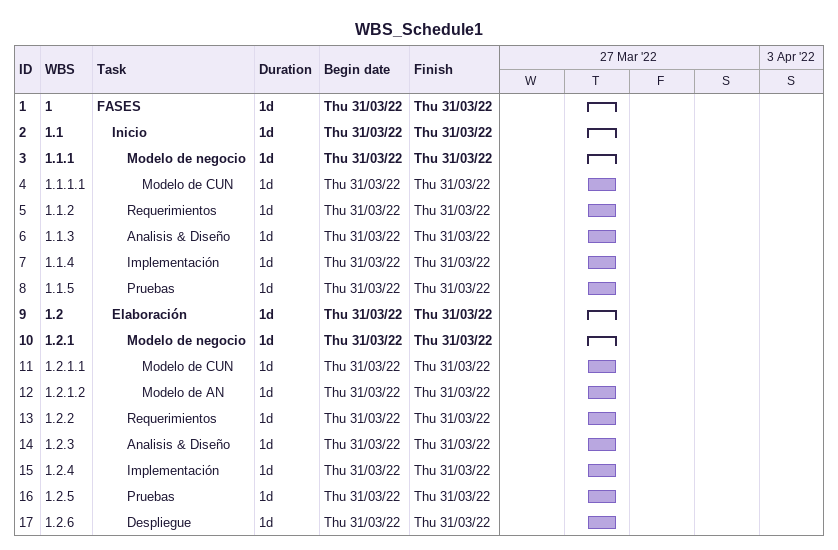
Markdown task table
WBS_Schedule1

| ID | WBS | Task | Duration | Start | Finish |
|---|---|---|---|---|---|
| 1 | 1 | **FASES** | 1d | 2022-03-31 | 2022-03-31 |
| 2 | 1.1 | **Inicio** | 1d | 2022-03-31 | 2022-03-31 |
| 3 | 1.1.1 | **Modelo de negocio** | 1d | 2022-03-31 | 2022-03-31 |
| 4 | 1.1.1.1 | Modelo de CUN | 1d | 2022-03-31 | 2022-03-31 |
| 5 | 1.1.2 | Requerimientos | 1d | 2022-03-31 | 2022-03-31 |
| 6 | 1.1.3 | Analisis & Diseño | 1d | 2022-03-31 | 2022-03-31 |
| 7 | 1.1.4 | Implementación | 1d | 2022-03-31 | 2022-03-31 |
| 8 | 1.1.5 | Pruebas | 1d | 2022-03-31 | 2022-03-31 |
| 9 | 1.2 | **Elaboración** | 1d | 2022-03-31 | 2022-03-31 |
| 10 | 1.2.1 | **Modelo de negocio** | 1d | 2022-03-31 | 2022-03-31 |
| 11 | 1.2.1.1 | Modelo de CUN | 1d | 2022-03-31 | 2022-03-31 |
| 12 | 1.2.1.2 | Modelo de AN | 1d | 2022-03-31 | 2022-03-31 |
| 13 | 1.2.2 | Requerimientos | 1d | 2022-03-31 | 2022-03-31 |
| 14 | 1.2.3 | Analisis & Diseño | 1d | 2022-03-31 | 2022-03-31 |
| 15 | 1.2.4 | Implementación | 1d | 2022-03-31 | 2022-03-31 |
| 16 | 1.2.5 | Pruebas | 1d | 2022-03-31 | 2022-03-31 |
| 17 | 1.2.6 | Despliegue | 1d | 2022-03-31 | 2022-03-31 |
